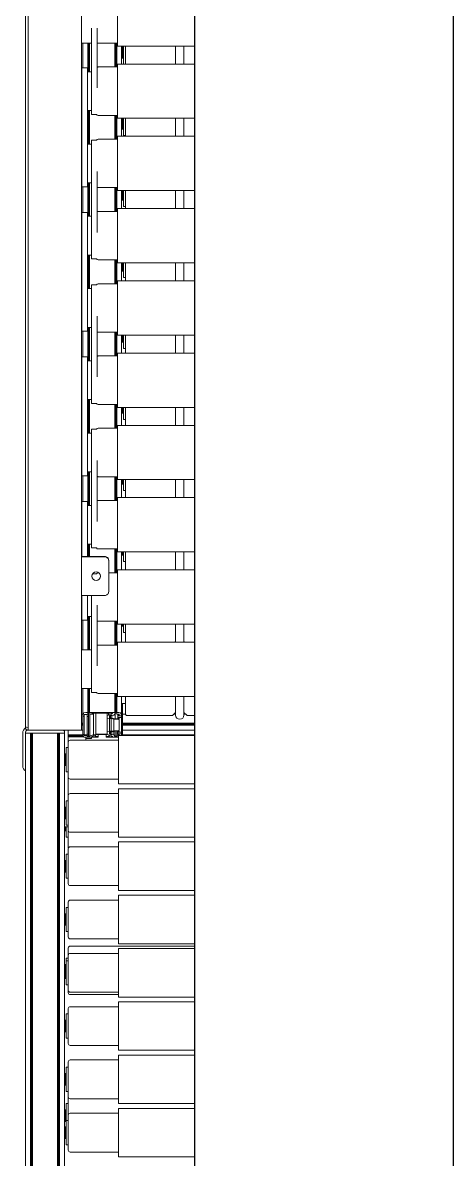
# Model space of a CAD drawing. Header units: metres. Extents: x 51 to 52746, y -259 to 37569.
# Drawn here: x 52301 to 52746, y 34466 to 35639 of the extents above; entities that cross this region are included whole.
import ezdxf

# ---------------------------------------------------------------- set-up
doc = ezdxf.new("R2010")
doc.units = ezdxf.units.M
doc.header["$LTSCALE"] = 500
doc.layers.add('QUOTA', color=4, linetype='Continuous')
doc.layers.add('Visible (ISO)', color=7, linetype='Continuous')

msp = doc.modelspace()

# ---------------------------------------------------------------- linework, layer by layer
at = {"linetype": 'Continuous', "lineweight": -3}
msp.add_line((52745.58, 37569.354), (52745.58, 22769.354), dxfattribs=at)
msp.add_line((52745.58, 37569.354), (52745.58, 22769.354), dxfattribs=at)
msp.add_line((52745.58, 37569.354), (52745.58, 22769.354), dxfattribs=at)
at = {"layer": 'QUOTA', "color": 30, "linetype": 'Continuous', "lineweight": -3}
msp.add_line((52478.914, 23036.021), (52478.914, 37302.688), dxfattribs=at)
at = {"layer": 'Visible (ISO)', "color": 4, "lineweight": 5}
for p, q in [((52306.845, 34909.039), (52306.845, 36871.539)), ((52361.845, 34909.039), (52361.845, 36871.539)), ((52304.066, 36436.402), (52304.066, 34912.297)), ((52399.066, 35671.326), (52399.066, 35615.326)), ((52372.066, 35633.856), (52372.066, 35566.228)), ((52378.066, 35572.169), (52378.066, 35633.856)), ((52361.845, 35618.326), (52372.066, 35618.326)), ((52363.152, 35592.737), (52363.152, 35618.326)), ((52368.152, 35588.737), (52368.152, 35618.326)), ((52369.152, 35588.737), (52369.152, 35618.326)), ((52370.152, 35588.737), (52370.152, 35618.326)), ((52378.066, 35618.326), (52399.066, 35618.326)), ((52396.152, 35593.737), (52396.152, 35618.326)), ((52397.152, 35593.737), (52397.152, 35618.326)), ((52398.152, 35593.737), (52398.152, 35618.326)), ((52399.066, 35615.326), (52478.914, 35615.326)), ((52403.152, 35596.737), (52403.152, 35615.326)), ((52403.152, 35613.913), (52404.152, 35614.913)), ((52404.152, 35614.913), (52404.152, 35602.913)), ((52404.152, 35614.913), (52405.152, 35614.913)), ((52405.152, 35596.737), (52405.152, 35615.326)), ((52407.152, 35596.737), (52407.152, 35615.326)), ((52458.752, 35615.326), (52458.752, 35614.161)), ((52458.752, 35596.737), (52458.752, 35614.161)), ((52467.552, 35614.161), (52467.552, 35615.326)), ((52467.552, 35596.737), (52467.552, 35614.161)), ((52399.066, 35596.737), (52399.066, 35540.737)), ((52399.066, 35596.737), (52478.914, 35596.737)), ((52403.152, 35603.913), (52404.152, 35602.913)), ((52404.152, 35602.913), (52405.152, 35602.913)), ((52361.845, 35588.737), (52362.066, 35588.737)), ((52362.066, 35566.228), (52362.066, 35592.737)), ((52362.066, 35592.737), (52368.066, 35592.737)), ((52368.066, 35592.737), (52368.066, 35566.228)), ((52368.066, 35588.737), (52372.066, 35588.737)), ((52399.066, 35593.737), (52379.066, 35593.737)), ((52362.066, 35566.228), (52362.066, 35491.639)), ((52368.066, 35491.639), (52368.066, 35566.228)), ((52372.066, 35544.737), (52372.066, 35566.228)), ((52361.845, 35548.737), (52362.066, 35548.737)), ((52368.066, 35548.737), (52372.066, 35548.737)), ((52368.152, 35514.148), (52368.152, 35548.737)), ((52369.152, 35514.148), (52369.152, 35548.737)), ((52370.152, 35514.148), (52370.152, 35548.737)), ((52377.334, 35544.737), (52372.066, 35544.737)), ((52399.066, 35543.737), (52379.066, 35543.737)), ((52396.152, 35519.148), (52396.152, 35543.737)), ((52397.152, 35519.148), (52397.152, 35543.737)), ((52398.152, 35519.148), (52398.152, 35543.737)), ((52399.066, 35540.737), (52478.914, 35540.737)), ((52403.152, 35540.609), (52403.28, 35540.737)), ((52403.152, 35522.148), (52403.152, 35540.737)), ((52404.152, 35540.737), (52404.152, 35529.609)), ((52405.152, 35523.109), (52405.152, 35540.737)), ((52407.152, 35522.148), (52407.152, 35540.737)), ((52458.752, 35540.737), (52458.752, 35522.148)), ((52467.552, 35522.148), (52467.552, 35540.737)), ((52403.152, 35530.609), (52404.152, 35529.609)), ((52404.152, 35529.609), (52405.152, 35529.609)), ((52361.845, 35514.148), (52362.066, 35514.148)), ((52368.066, 35514.148), (52372.066, 35514.148)), ((52372.066, 35491.639), (52372.066, 35518.148)), ((52377.334, 35518.148), (52372.066, 35518.148)), ((52399.066, 35519.148), (52379.066, 35519.148)), ((52399.066, 35522.148), (52399.066, 35466.148)), ((52399.066, 35522.148), (52478.914, 35522.148)), ((52405.152, 35523.109), (52407.152, 35523.109)), ((52362.066, 35470.148), (52362.066, 35491.639)), ((52368.066, 35491.639), (52368.066, 35470.148)), ((52372.066, 35491.639), (52372.066, 35417.05)), ((52378.066, 35422.99), (52378.066, 35485.699)), ((52361.845, 35474.148), (52362.066, 35474.148)), ((52362.066, 35470.148), (52368.066, 35470.148)), ((52363.152, 35443.559), (52363.152, 35470.148)), ((52368.066, 35474.148), (52372.066, 35474.148)), ((52368.152, 35439.559), (52368.152, 35474.148)), ((52369.152, 35439.559), (52369.152, 35474.148)), ((52370.152, 35439.559), (52370.152, 35474.148)), ((52399.066, 35469.148), (52379.066, 35469.148)), ((52396.152, 35444.559), (52396.152, 35469.148)), ((52397.152, 35444.559), (52397.152, 35469.148)), ((52398.152, 35444.559), (52398.152, 35469.148)), ((52399.066, 35466.148), (52478.914, 35466.148)), ((52403.152, 35447.559), (52403.152, 35466.148)), ((52404.152, 35466.148), (52404.152, 35456.304)), ((52405.152, 35449.804), (52405.152, 35466.148)), ((52407.152, 35447.559), (52407.152, 35466.148)), ((52458.752, 35447.559), (52458.752, 35466.148)), ((52467.552, 35447.559), (52467.552, 35466.148)), ((52403.152, 35457.304), (52404.152, 35456.304)), ((52404.152, 35456.304), (52405.152, 35456.304)), ((52362.066, 35417.05), (52362.066, 35443.559)), ((52362.066, 35443.559), (52368.066, 35443.559)), ((52368.066, 35443.559), (52368.066, 35417.05)), ((52399.066, 35444.559), (52379.066, 35444.559)), ((52399.066, 35447.559), (52399.066, 35391.559)), ((52399.066, 35447.559), (52478.914, 35447.559)), ((52405.152, 35449.804), (52407.152, 35449.804)), ((52361.845, 35439.559), (52362.066, 35439.559)), ((52368.066, 35439.559), (52372.066, 35439.559)), ((52362.066, 35417.05), (52362.066, 35342.461)), ((52368.066, 35342.461), (52368.066, 35417.05)), ((52372.066, 35395.559), (52372.066, 35417.05)), ((52361.845, 35399.559), (52362.066, 35399.559)), ((52368.066, 35399.559), (52372.066, 35399.559)), ((52368.152, 35364.97), (52368.152, 35399.559)), ((52369.152, 35364.97), (52369.152, 35399.559)), ((52370.152, 35364.97), (52370.152, 35399.559)), ((52377.334, 35395.559), (52372.066, 35395.559)), ((52399.066, 35394.559), (52379.066, 35394.559)), ((52396.152, 35369.97), (52396.152, 35394.559)), ((52397.152, 35369.97), (52397.152, 35394.559)), ((52398.152, 35369.97), (52398.152, 35394.559)), ((52399.066, 35391.559), (52478.914, 35391.559)), ((52403.152, 35372.97), (52403.152, 35391.559)), ((52403.152, 35384), (52404.152, 35383)), ((52404.152, 35391.559), (52404.152, 35383)), ((52405.152, 35376.5), (52405.152, 35391.559)), ((52407.152, 35372.97), (52407.152, 35391.559)), ((52458.752, 35391.559), (52458.752, 35372.97)), ((52467.552, 35372.97), (52467.552, 35391.559)), ((52399.066, 35372.97), (52399.066, 35316.97)), ((52399.066, 35372.97), (52478.914, 35372.97)), ((52404.152, 35383), (52405.152, 35383)), ((52405.152, 35376.5), (52407.152, 35376.5)), ((52361.845, 35364.97), (52362.066, 35364.97)), ((52368.066, 35364.97), (52372.066, 35364.97)), ((52372.066, 35342.461), (52372.066, 35368.97)), ((52377.334, 35368.97), (52372.066, 35368.97)), ((52399.066, 35369.97), (52379.066, 35369.97)), ((52362.066, 35320.97), (52362.066, 35342.461)), ((52368.066, 35342.461), (52368.066, 35320.97)), ((52372.066, 35342.461), (52372.066, 35267.872)), ((52378.066, 35273.812), (52378.066, 35336.521)), ((52361.845, 35324.97), (52362.066, 35324.97)), ((52368.066, 35324.97), (52372.066, 35324.97)), ((52368.152, 35290.381), (52368.152, 35324.97)), ((52369.152, 35290.381), (52369.152, 35324.97)), ((52370.152, 35290.381), (52370.152, 35324.97)), ((52362.066, 35320.97), (52368.066, 35320.97)), ((52363.152, 35294.381), (52363.152, 35320.97)), ((52399.066, 35319.97), (52379.066, 35319.97)), ((52396.152, 35295.381), (52396.152, 35319.97)), ((52397.152, 35295.381), (52397.152, 35319.97)), ((52398.152, 35295.381), (52398.152, 35319.97)), ((52399.066, 35316.97), (52478.914, 35316.97)), ((52403.152, 35298.381), (52403.152, 35316.97)), ((52404.152, 35316.97), (52404.152, 35309.695)), ((52405.152, 35303.195), (52405.152, 35316.97)), ((52407.152, 35298.381), (52407.152, 35316.97)), ((52458.752, 35298.381), (52458.752, 35316.97)), ((52467.552, 35298.381), (52467.552, 35316.97)), ((52403.152, 35310.695), (52404.152, 35309.695)), ((52404.152, 35309.695), (52405.152, 35309.695)), ((52405.152, 35303.195), (52407.152, 35303.195)), ((52361.845, 35290.381), (52362.066, 35290.381)), ((52362.066, 35267.872), (52362.066, 35294.381)), ((52362.066, 35294.381), (52368.066, 35294.381)), ((52368.066, 35294.381), (52368.066, 35267.872)), ((52368.066, 35290.381), (52372.066, 35290.381)), ((52399.066, 35295.381), (52379.066, 35295.381)), ((52399.066, 35298.381), (52399.066, 35242.381)), ((52399.066, 35298.381), (52478.914, 35298.381)), ((52362.066, 35267.872), (52362.066, 35193.283)), ((52368.066, 35193.283), (52368.066, 35267.872)), ((52372.066, 35246.381), (52372.066, 35267.872)), ((52361.845, 35250.381), (52362.066, 35250.381)), ((52368.066, 35250.381), (52372.066, 35250.381)), ((52368.152, 35215.791), (52368.152, 35250.381)), ((52369.152, 35215.791), (52369.152, 35250.381)), ((52370.152, 35215.791), (52370.152, 35250.381)), ((52377.334, 35246.381), (52372.066, 35246.381)), ((52399.066, 35245.381), (52379.066, 35245.381)), ((52396.152, 35220.791), (52396.152, 35245.381)), ((52397.152, 35220.791), (52397.152, 35245.381)), ((52398.152, 35220.791), (52398.152, 35245.381)), ((52399.066, 35242.381), (52478.914, 35242.381)), ((52403.152, 35223.791), (52403.152, 35242.381)), ((52403.152, 35237.391), (52404.152, 35236.391)), ((52404.152, 35242.381), (52404.152, 35236.391)), ((52404.152, 35236.391), (52405.152, 35236.391)), ((52405.152, 35229.891), (52405.152, 35242.381)), ((52407.152, 35223.791), (52407.152, 35242.381)), ((52458.752, 35242.381), (52458.752, 35223.791)), ((52467.552, 35223.791), (52467.552, 35242.381)), ((52372.066, 35193.283), (52372.066, 35219.791)), ((52377.334, 35219.791), (52372.066, 35219.791)), ((52399.066, 35220.791), (52379.066, 35220.791)), ((52399.066, 35223.791), (52399.066, 35167.791)), ((52399.066, 35223.791), (52478.914, 35223.791)), ((52405.152, 35229.891), (52407.152, 35229.891)), ((52361.845, 35215.791), (52362.066, 35215.791)), ((52368.066, 35215.791), (52372.066, 35215.791)), ((52362.066, 35171.791), (52362.066, 35193.283)), ((52368.066, 35193.283), (52368.066, 35171.791)), ((52372.066, 35193.283), (52372.066, 35118.694)), ((52378.066, 35124.634), (52378.066, 35187.343)), ((52361.845, 35175.791), (52362.066, 35175.791)), ((52368.066, 35175.791), (52372.066, 35175.791)), ((52368.152, 35141.202), (52368.152, 35175.791)), ((52369.152, 35141.202), (52369.152, 35175.791)), ((52370.152, 35141.202), (52370.152, 35175.791)), ((52362.066, 35171.791), (52368.066, 35171.791)), ((52363.152, 35145.202), (52363.152, 35171.791)), ((52399.066, 35170.791), (52379.066, 35170.791)), ((52396.152, 35146.202), (52396.152, 35170.791)), ((52397.152, 35146.202), (52397.152, 35170.791)), ((52398.152, 35146.202), (52398.152, 35170.791)), ((52399.066, 35167.791), (52478.914, 35167.791)), ((52403.152, 35149.202), (52403.152, 35167.791)), ((52403.152, 35164.086), (52404.152, 35163.086)), ((52404.152, 35167.791), (52404.152, 35163.086)), ((52404.152, 35163.086), (52405.152, 35163.086)), ((52405.152, 35156.586), (52405.152, 35167.791)), ((52407.152, 35149.202), (52407.152, 35167.791)), ((52458.752, 35149.202), (52458.752, 35167.791)), ((52467.552, 35149.202), (52467.552, 35167.791)), ((52399.066, 35149.202), (52399.066, 35093.202)), ((52399.066, 35149.202), (52478.914, 35149.202)), ((52405.152, 35156.586), (52407.152, 35156.586)), ((52361.845, 35141.202), (52362.066, 35141.202)), ((52362.066, 35118.694), (52362.066, 35145.202)), ((52362.066, 35145.202), (52368.066, 35145.202)), ((52368.066, 35145.202), (52368.066, 35118.694)), ((52368.066, 35141.202), (52372.066, 35141.202)), ((52399.066, 35146.202), (52379.066, 35146.202)), ((52362.066, 35118.694), (52362.066, 35088.424)), ((52368.066, 35088.424), (52368.066, 35118.694)), ((52372.066, 35097.202), (52372.066, 35118.694)), ((52361.845, 35101.202), (52362.066, 35101.202)), ((52368.066, 35101.202), (52372.066, 35101.202)), ((52368.152, 35088.424), (52368.152, 35101.202)), ((52369.152, 35088.424), (52369.152, 35101.202)), ((52370.152, 35088.424), (52370.152, 35101.202)), ((52377.334, 35097.202), (52372.066, 35097.202)), ((52399.066, 35096.202), (52379.066, 35096.202)), ((52396.152, 35071.613), (52396.152, 35096.202)), ((52397.152, 35071.613), (52397.152, 35096.202)), ((52398.152, 35071.613), (52398.152, 35096.202)), ((52399.066, 35093.202), (52478.914, 35093.202)), ((52403.152, 35074.613), (52403.152, 35093.202)), ((52403.152, 35090.782), (52404.152, 35089.782)), ((52404.152, 35093.202), (52404.152, 35089.782)), ((52405.152, 35083.282), (52405.152, 35093.202)), ((52407.152, 35074.613), (52407.152, 35093.202)), ((52458.752, 35093.202), (52458.752, 35074.613)), ((52467.552, 35074.613), (52467.552, 35093.202)), ((52361.845, 35088.424), (52385.845, 35088.424)), ((52361.845, 35088.006), (52385.845, 35088.006)), ((52389.845, 35084.028), (52389.845, 35084.446)), ((52389.845, 35084.028), (52389.845, 35052.203)), ((52404.152, 35089.782), (52405.152, 35089.782)), ((52405.152, 35083.282), (52407.152, 35083.282)), ((52377.334, 35070.613), (52373.111, 35070.613)), ((52379.652, 35071.613), (52379.066, 35071.613)), ((52399.066, 35071.613), (52389.845, 35071.613)), ((52399.066, 35074.613), (52399.066, 35018.613)), ((52399.066, 35074.613), (52478.914, 35074.613)), ((52385.845, 35048.225), (52361.845, 35048.225)), ((52362.066, 35048.225), (52362.066, 35044.104)), ((52362.066, 35022.613), (52362.066, 35044.104)), ((52368.066, 35044.104), (52368.066, 35048.225)), ((52368.066, 35044.104), (52368.066, 35022.613)), ((52372.066, 35044.104), (52372.066, 35048.225)), ((52372.066, 35044.104), (52372.066, 34969.515)), ((52378.066, 34975.455), (52378.066, 35038.164)), ((52361.845, 35026.613), (52362.066, 35026.613)), ((52362.066, 35022.613), (52368.066, 35022.613)), ((52363.152, 34992.024), (52363.152, 35022.613)), ((52368.066, 35026.613), (52372.066, 35026.613)), ((52368.152, 34992.024), (52368.152, 35026.613)), ((52369.152, 34992.024), (52369.152, 35026.613)), ((52370.152, 34992.024), (52370.152, 35026.613)), ((52399.066, 35021.613), (52379.066, 35021.613)), ((52396.152, 34997.024), (52396.152, 35021.613)), ((52397.152, 34997.024), (52397.152, 35021.613)), ((52398.152, 34997.024), (52398.152, 35021.613)), ((52399.066, 35018.613), (52478.914, 35018.613)), ((52403.152, 35000.024), (52403.152, 35018.613)), ((52403.152, 35017.477), (52404.152, 35016.477)), ((52404.152, 35018.613), (52404.152, 35016.477)), ((52404.152, 35016.477), (52405.152, 35016.477)), ((52405.152, 35009.977), (52405.152, 35018.613)), ((52405.152, 35009.977), (52407.152, 35009.977)), ((52407.152, 35000.024), (52407.152, 35018.613)), ((52458.752, 35000.024), (52458.752, 35018.613)), ((52467.552, 35000.024), (52467.552, 35018.613)), ((52399.066, 34997.024), (52379.066, 34997.024)), ((52399.066, 35000.024), (52399.066, 34944.024)), ((52399.066, 35000.024), (52478.914, 35000.024)), ((52458.752, 35000.577), (52458.198, 35000.024)), ((52467.552, 35000.577), (52468.105, 35000.024)), ((52361.845, 34992.024), (52372.066, 34992.024)), ((52372.066, 34948.024), (52372.066, 34969.515)), ((52361.845, 34952.024), (52372.066, 34952.024)), ((52363.152, 34926.589), (52363.152, 34952.024)), ((52368.152, 34927.223), (52368.152, 34952.024)), ((52369.152, 34927.012), (52369.152, 34952.024)), ((52370.152, 34927.223), (52370.152, 34952.024)), ((52377.334, 34948.024), (52372.066, 34948.024)), ((52399.066, 34947.024), (52379.066, 34947.024)), ((52396.152, 34927.223), (52396.152, 34947.024)), ((52397.152, 34927.012), (52397.152, 34947.024)), ((52398.152, 34927.223), (52398.152, 34947.024)), ((52399.066, 34944.024), (52478.914, 34944.024)), ((52403.152, 34926.589), (52403.152, 34944.024)), ((52407.152, 34926.173), (52407.152, 34944.024)), ((52458.752, 34944.024), (52458.752, 34924.773)), ((52467.552, 34924.773), (52467.552, 34944.024)), ((52363.152, 34926.166), (52363.152, 34926.589)), ((52364.152, 34925.954), (52363.152, 34926.166)), ((52363.152, 34925.743), (52363.152, 34926.166)), ((52363.152, 34925.743), (52364.152, 34925.954)), ((52366.152, 34927.223), (52368.152, 34927.223)), ((52368.152, 34927.223), (52369.152, 34927.012)), ((52368.952, 34925.64), (52368.952, 34926.269)), ((52369.152, 34927.012), (52370.152, 34927.223)), ((52370.152, 34927.223), (52396.152, 34927.223)), ((52370.462, 34925.8), (52370.462, 34926.109)), ((52372.396, 34926.553), (52373.691, 34925.8)), ((52393.437, 34926.694), (52372.866, 34926.694)), ((52373.691, 34925.8), (52373.691, 34926.694)), ((52374.052, 34904.512), (52374.052, 34926.694)), ((52376.516, 34905.033), (52376.516, 34926.694)), ((52388.105, 34924.433), (52388.105, 34926.694)), ((52389.752, 34925.109), (52389.752, 34926.694)), ((52389.752, 34925.109), (52392.658, 34925.827)), ((52392.658, 34925.827), (52392.658, 34926.694)), ((52392.658, 34925.827), (52393.907, 34926.553)), ((52396.152, 34927.223), (52397.152, 34927.012)), ((52396.639, 34925.656), (52396.639, 34926.252)), ((52397.152, 34927.012), (52398.152, 34927.223)), ((52398.152, 34927.223), (52400.152, 34927.223)), ((52398.29, 34925.748), (52398.29, 34926.161)), ((52403.152, 34926.166), (52402.152, 34925.954)), ((52402.152, 34925.954), (52403.152, 34925.743)), ((52403.152, 34936.673), (52407.152, 34936.673)), ((52403.152, 34926.589), (52403.152, 34926.166)), ((52403.152, 34925.743), (52403.152, 34926.166)), ((52404.152, 34936.673), (52404.152, 34907.716)), ((52458.752, 34927.273), (52455.944, 34924.466)), ((52467.552, 34927.273), (52470.359, 34924.466)), ((52361.845, 34925.709), (52363.152, 34925.709)), ((52361.845, 34916.209), (52363.152, 34916.209)), ((52361.845, 34915.209), (52363.152, 34915.209)), ((52361.845, 34914.209), (52363.152, 34914.209)), ((52363.152, 34923.84), (52363.152, 34925.743)), ((52363.152, 34904.494), (52363.152, 34923.84)), ((52363.952, 34923.734), (52363.652, 34923.734)), ((52364.452, 34925.426), (52364.452, 34923.84)), ((52367.652, 34925.426), (52364.452, 34925.426)), ((52364.452, 34904.494), (52364.452, 34923.84)), ((52364.652, 34904.283), (52364.652, 34925.426)), ((52364.652, 34925.426), (52367.652, 34925.426)), ((52367.652, 34925.426), (52367.652, 34904.283)), ((52367.652, 34923.417), (52367.652, 34925.426)), ((52368.452, 34923.312), (52368.152, 34923.312)), ((52368.952, 34925.64), (52368.952, 34923.417)), ((52368.952, 34904.927), (52368.952, 34923.417)), ((52370.462, 34903.274), (52370.462, 34925.8)), ((52373.691, 34925.8), (52370.462, 34925.8)), ((52388.105, 34924.433), (52389.752, 34924.782)), ((52388.105, 34921.591), (52388.105, 34924.433)), ((52390.569, 34921.07), (52388.105, 34921.591)), ((52388.105, 34907.483), (52388.105, 34921.591)), ((52389.752, 34924.782), (52389.752, 34925.109)), ((52392.229, 34921.07), (52390.569, 34921.07)), ((52390.569, 34908.004), (52390.569, 34921.07)), ((52391.605, 34924.39), (52390.605, 34924.178)), ((52390.605, 34924.178), (52390.605, 34921.81)), ((52390.605, 34921.81), (52391.605, 34921.599)), ((52391.605, 34921.599), (52391.605, 34924.39)), ((52393.153, 34924.39), (52391.605, 34924.39)), ((52391.605, 34921.599), (52393.153, 34921.599)), ((52395.267, 34920.52), (52392.229, 34921.07)), ((52392.229, 34908.004), (52392.229, 34921.07)), ((52395.049, 34924.733), (52393.153, 34924.39)), ((52393.153, 34921.599), (52393.153, 34924.39)), ((52393.153, 34921.599), (52396.548, 34920.984)), ((52396.639, 34925.656), (52395.049, 34924.733)), ((52399.994, 34920.157), (52395.267, 34920.52)), ((52395.267, 34908.554), (52395.267, 34920.52)), ((52396.548, 34920.984), (52396.548, 34925.604)), ((52396.548, 34920.984), (52399.981, 34920.72)), ((52399.592, 34925.748), (52398.29, 34925.748)), ((52399.105, 34924.369), (52399.105, 34925.748)), ((52399.105, 34923.967), (52399.105, 34924.369)), ((52399.105, 34922.022), (52399.105, 34923.967)), ((52399.105, 34921.62), (52399.105, 34922.022)), ((52400.652, 34925.524), (52399.592, 34925.748)), ((52399.605, 34924.474), (52400.152, 34924.474)), ((52402.152, 34923.861), (52399.605, 34923.861)), ((52399.605, 34922.128), (52402.152, 34922.128)), ((52400.152, 34921.514), (52399.605, 34921.514)), ((52400.652, 34924.58), (52400.652, 34925.524)), ((52400.652, 34920.82), (52400.652, 34921.409)), ((52400.652, 34909.116), (52400.652, 34919.958)), ((52403.152, 34925.743), (52403.152, 34924.073)), ((52403.152, 34921.916), (52403.152, 34924.073)), ((52403.152, 34921.916), (52403.152, 34907.158)), ((52404.152, 34925.709), (52407.206, 34925.709)), ((52404.152, 34916.209), (52478.914, 34916.209)), ((52404.152, 34915.209), (52478.914, 34915.209)), ((52404.152, 34914.209), (52478.914, 34914.209)), ((52455.237, 34924.173), (52409.152, 34924.173)), ((52457.187, 34925.709), (52458.752, 34925.709)), ((52467.552, 34925.709), (52469.116, 34925.709)), ((52478.914, 34924.173), (52471.066, 34924.173)), ((52301.066, 34906.209), (52301.066, 34872.209)), ((52304.066, 34912.297), (52304.066, 34911.302)), ((52304.066, 34907.209), (52304.066, 34906.209)), ((52307.066, 34906.209), (52304.066, 34906.209)), ((52307.066, 34906.209), (52304.066, 34906.209)), ((52304.066, 33366.209), (52304.066, 34906.209)), ((52306.066, 34909.209), (52306.845, 34909.209)), ((52342.845, 34909.039), (52306.845, 34909.039)), ((52307.066, 34906.209), (52341.066, 34906.209)), ((52307.066, 34906.209), (52309.066, 34906.209)), ((52309.066, 33366.209), (52309.066, 34906.209)), ((52310.066, 33366.209), (52310.066, 34906.209)), ((52311.066, 34906.209), (52337.066, 34906.209)), ((52311.066, 33366.209), (52311.066, 34906.209)), ((52337.066, 33366.209), (52337.066, 34906.209)), ((52338.066, 33366.209), (52338.066, 34906.209)), ((52339.066, 34906.209), (52341.066, 34906.209)), ((52339.066, 33366.209), (52339.066, 34906.209)), ((52344.066, 34906.209), (52341.066, 34906.209)), ((52344.066, 34906.209), (52341.066, 34906.209)), ((52342.845, 34909.039), (52358.845, 34909.039)), ((52344.066, 34909.039), (52344.066, 34907.209)), ((52344.066, 34906.209), (52344.066, 34907.209)), ((52344.066, 33366.209), (52344.066, 34906.209)), ((52348.066, 34906.209), (52348.066, 34909.039)), ((52348.066, 34896.709), (52348.066, 34906.209)), ((52348.066, 34904.209), (52363.152, 34904.209)), ((52348.066, 34903.209), (52363.152, 34903.209)), ((52361.845, 34909.039), (52358.845, 34909.039)), ((52361.845, 34909.209), (52363.152, 34909.209)), ((52361.845, 34909.209), (52363.152, 34909.209)), ((52363.152, 34903.331), (52363.152, 34904.494)), ((52364.152, 34903.12), (52363.152, 34903.331)), ((52363.152, 34902.908), (52363.152, 34903.331)), ((52363.152, 34902.908), (52364.152, 34903.12)), ((52363.152, 34902.486), (52363.152, 34902.908)), ((52363.652, 34904.6), (52363.952, 34904.6)), ((52364.452, 34904.494), (52364.452, 34903.648)), ((52364.452, 34903.648), (52367.652, 34903.648)), ((52367.652, 34904.283), (52364.652, 34904.283)), ((52367.652, 34903.648), (52367.652, 34904.927)), ((52368.152, 34905.033), (52368.452, 34905.033)), ((52368.952, 34904.927), (52368.952, 34903.434)), ((52370.462, 34903.274), (52374.052, 34904.161)), ((52373.645, 34903.247), (52372.396, 34902.522)), ((52372.866, 34902.38), (52375.652, 34902.38)), ((52376.552, 34903.965), (52373.645, 34903.247)), ((52374.052, 34904.512), (52376.516, 34905.033)), ((52374.052, 34904.161), (52374.052, 34904.512)), ((52376.152, 34902.601), (52376.152, 34903.867)), ((52376.152, 34902.486), (52376.152, 34902.601)), ((52376.516, 34905.033), (52387.105, 34905.033)), ((52377.552, 34904.504), (52376.552, 34904.293)), ((52376.552, 34904.293), (52376.552, 34903.965)), ((52376.652, 34902.707), (52378.552, 34902.707)), ((52388.752, 34904.504), (52377.552, 34904.504)), ((52379.052, 34902.601), (52379.052, 34904.504)), ((52379.052, 34902.601), (52379.052, 34902.063)), ((52387.252, 34902.601), (52387.252, 34904.504)), ((52387.252, 34902.063), (52387.252, 34902.601)), ((52387.752, 34902.707), (52389.652, 34902.707)), ((52388.105, 34907.483), (52390.569, 34908.004)), ((52388.105, 34905.244), (52388.105, 34907.483)), ((52389.752, 34904.293), (52388.752, 34904.504)), ((52389.752, 34903.965), (52389.752, 34904.293)), ((52392.658, 34903.247), (52389.752, 34903.965)), ((52390.152, 34902.601), (52390.152, 34903.867)), ((52390.152, 34902.601), (52390.152, 34902.486)), ((52390.569, 34908.004), (52392.229, 34908.004)), ((52391.605, 34907.475), (52390.605, 34907.264)), ((52390.605, 34907.264), (52390.605, 34904.896)), ((52390.605, 34904.896), (52391.605, 34904.684)), ((52390.652, 34902.38), (52393.437, 34902.38)), ((52391.605, 34904.684), (52391.605, 34907.475)), ((52393.153, 34907.475), (52391.605, 34907.475)), ((52391.605, 34904.684), (52393.153, 34904.684)), ((52392.229, 34908.004), (52395.267, 34908.554)), ((52393.907, 34902.522), (52392.658, 34903.247)), ((52396.548, 34908.09), (52393.153, 34907.475)), ((52393.153, 34904.684), (52393.153, 34907.475)), ((52393.153, 34904.684), (52395.049, 34904.341)), ((52395.049, 34904.341), (52395.049, 34907.819)), ((52395.049, 34904.341), (52396.639, 34903.418)), ((52395.267, 34908.554), (52399.994, 34908.918)), ((52399.981, 34908.354), (52396.548, 34908.09)), ((52396.639, 34903.418), (52396.639, 34908.097)), ((52398.29, 34903.326), (52398.29, 34908.224)), ((52398.29, 34903.326), (52399.592, 34903.326)), ((52399.105, 34907.454), (52399.105, 34908.287)), ((52399.105, 34907.052), (52399.105, 34907.454)), ((52399.105, 34905.107), (52399.105, 34907.052)), ((52399.105, 34904.706), (52399.105, 34905.107)), ((52399.592, 34903.326), (52399.592, 34904.6)), ((52399.592, 34903.326), (52400.066, 34903.427)), ((52399.605, 34907.56), (52400.152, 34907.56)), ((52402.152, 34906.947), (52399.605, 34906.947)), ((52399.605, 34905.213), (52402.152, 34905.213)), ((52400.152, 34904.6), (52399.605, 34904.6)), ((52400.066, 34903.709), (52400.066, 34853.709)), ((52400.066, 34903.709), (52478.914, 34903.709)), ((52400.652, 34907.666), (52400.652, 34908.255)), ((52400.652, 34903.709), (52400.652, 34904.494)), ((52403.152, 34905.002), (52403.152, 34907.158)), ((52403.152, 34905.002), (52403.152, 34903.709)), ((52404.152, 34909.209), (52478.914, 34909.209)), ((52404.152, 34909.209), (52478.914, 34909.209)), ((52404.152, 34903.709), (52404.152, 34907.716)), ((52404.152, 34904.209), (52478.914, 34904.209)), ((52346.066, 34866.209), (52346.066, 34891.209)), ((52346.066, 34891.209), (52348.066, 34891.209)), ((52348.066, 34902.209), (52363.453, 34902.209)), ((52348.066, 34860.709), (52348.066, 34896.709)), ((52350.066, 34898.709), (52400.066, 34898.709)), ((52366.152, 34900.583), (52366.152, 34901.851)), ((52368.152, 34901.851), (52366.152, 34901.851)), ((52372.152, 34900.583), (52366.152, 34900.583)), ((52366.152, 34898.709), (52366.152, 34900.583)), ((52369.152, 34902.063), (52368.152, 34901.851)), ((52370.152, 34901.851), (52369.152, 34902.063)), ((52378.052, 34901.851), (52370.152, 34901.851)), ((52372.152, 34900.583), (52372.152, 34901.851)), ((52396.152, 34901.851), (52388.252, 34901.851)), ((52397.152, 34902.063), (52396.152, 34901.851)), ((52398.152, 34901.851), (52397.152, 34902.063)), ((52400.066, 34901.851), (52398.152, 34901.851)), ((52344.066, 34883.709), (52345.066, 34884.709)), ((52345.066, 34884.709), (52345.066, 34872.709)), ((52345.066, 34884.709), (52346.066, 34884.709)), ((52344.066, 34873.709), (52345.066, 34872.709)), ((52345.066, 34872.709), (52346.066, 34872.709)), ((52346.066, 34866.209), (52348.066, 34866.209)), ((52348.066, 34841.709), (52348.066, 34860.709)), ((52350.066, 34858.709), (52400.066, 34858.709)), ((52350.066, 34843.709), (52400.066, 34843.709)), ((52400.066, 34853.709), (52478.914, 34853.709)), ((52400.066, 34848.709), (52400.066, 34798.709)), ((52400.066, 34848.709), (52478.914, 34848.709)), ((52346.066, 34811.209), (52346.066, 34836.209)), ((52346.066, 34836.209), (52348.066, 34836.209)), ((52348.066, 34805.709), (52348.066, 34841.709)), ((52344.066, 34828.709), (52345.066, 34829.709)), ((52345.066, 34829.709), (52345.066, 34817.709)), ((52345.066, 34829.709), (52346.066, 34829.709)), ((52344.066, 34818.709), (52345.066, 34817.709)), ((52348.066, 34809.209), (52344.066, 34809.209)), ((52345.066, 34817.709), (52346.066, 34817.709)), ((52345.066, 34809.209), (52345.066, 34805.209)), ((52346.066, 34811.209), (52348.066, 34811.209)), ((52346.066, 34798.709), (52346.066, 34809.209)), ((52344.066, 34806.209), (52345.066, 34805.209)), ((52345.066, 34805.209), (52346.066, 34805.209)), ((52346.066, 34798.709), (52348.066, 34798.709)), ((52348.066, 34788.209), (52348.066, 34805.709)), ((52350.066, 34803.709), (52400.066, 34803.709)), ((52400.066, 34798.709), (52478.914, 34798.709)), ((52348.066, 34750.709), (52348.066, 34786.709)), ((52350.066, 34788.709), (52400.066, 34788.709)), ((52400.066, 34793.709), (52400.066, 34743.709)), ((52400.066, 34793.709), (52478.914, 34793.709)), ((52344.066, 34773.709), (52345.066, 34774.709)), ((52345.066, 34774.709), (52345.066, 34762.709)), ((52345.066, 34774.709), (52346.066, 34774.709)), ((52346.066, 34756.209), (52346.066, 34781.209)), ((52346.066, 34781.209), (52348.066, 34781.209)), ((52344.066, 34763.709), (52345.066, 34762.709)), ((52345.066, 34762.709), (52346.066, 34762.709)), ((52346.066, 34756.209), (52348.066, 34756.209)), ((52350.066, 34748.709), (52400.066, 34748.709)), ((52400.066, 34743.709), (52478.914, 34743.709)), ((52400.066, 34738.709), (52400.066, 34688.709)), ((52400.066, 34738.709), (52478.914, 34738.709)), ((52348.066, 34695.709), (52348.066, 34731.709)), ((52350.066, 34733.709), (52400.066, 34733.709)), ((52344.066, 34718.709), (52345.066, 34719.709)), ((52345.066, 34719.709), (52345.066, 34707.709)), ((52345.066, 34719.709), (52346.066, 34719.709)), ((52346.066, 34701.209), (52346.066, 34726.209)), ((52346.066, 34726.209), (52348.066, 34726.209)), ((52344.066, 34708.709), (52345.066, 34707.709)), ((52345.066, 34707.709), (52346.066, 34707.709)), ((52346.066, 34701.209), (52348.066, 34701.209)), ((52350.066, 34693.709), (52400.066, 34693.709)), ((52348.066, 34676.709), (52348.066, 34684.209)), ((52350.066, 34686.209), (52478.914, 34686.209)), ((52400.066, 34688.709), (52478.914, 34688.709)), ((52400.066, 34683.709), (52400.066, 34633.709)), ((52400.066, 34683.709), (52478.914, 34683.709)), ((52346.066, 34671.209), (52346.066, 34673.709)), ((52346.066, 34673.709), (52348.066, 34673.709)), ((52346.066, 34646.209), (52346.066, 34671.209)), ((52346.066, 34671.209), (52348.066, 34671.209)), ((52348.066, 34640.709), (52348.066, 34676.709)), ((52350.066, 34678.709), (52400.066, 34678.709)), ((52344.066, 34666.209), (52345.066, 34667.209)), ((52344.066, 34663.709), (52345.066, 34664.709)), ((52345.066, 34667.209), (52345.066, 34664.709)), ((52345.066, 34667.209), (52346.066, 34667.209)), ((52345.066, 34664.709), (52345.066, 34652.709)), ((52345.066, 34664.709), (52346.066, 34664.709)), ((52344.066, 34653.709), (52345.066, 34652.709)), ((52345.066, 34652.709), (52346.066, 34652.709)), ((52346.066, 34646.209), (52348.066, 34646.209)), ((52348.066, 34638.209), (52348.066, 34640.709)), ((52350.066, 34638.709), (52400.066, 34638.709)), ((52350.066, 34636.209), (52400.066, 34636.209)), ((52400.066, 34633.709), (52478.914, 34633.709)), ((52348.066, 34585.709), (52348.066, 34621.709)), ((52350.066, 34623.709), (52400.066, 34623.709)), ((52400.066, 34628.709), (52400.066, 34578.709)), ((52400.066, 34628.709), (52478.914, 34628.709)), ((52344.066, 34608.709), (52345.066, 34609.709)), ((52345.066, 34609.709), (52345.066, 34597.709)), ((52345.066, 34609.709), (52346.066, 34609.709)), ((52346.066, 34591.209), (52346.066, 34616.209)), ((52346.066, 34616.209), (52348.066, 34616.209)), ((52344.066, 34598.709), (52345.066, 34597.709)), ((52345.066, 34597.709), (52346.066, 34597.709)), ((52346.066, 34591.209), (52348.066, 34591.209)), ((52350.066, 34583.709), (52400.066, 34583.709)), ((52400.066, 34578.709), (52478.914, 34578.709)), ((52348.066, 34530.709), (52348.066, 34566.709)), ((52350.066, 34568.709), (52400.066, 34568.709)), ((52400.066, 34573.709), (52400.066, 34523.709)), ((52400.066, 34573.709), (52478.914, 34573.709)), ((52344.066, 34553.709), (52345.066, 34554.709)), ((52345.066, 34554.709), (52345.066, 34542.709)), ((52345.066, 34554.709), (52346.066, 34554.709)), ((52346.066, 34536.209), (52346.066, 34561.209)), ((52346.066, 34561.209), (52348.066, 34561.209)), ((52344.066, 34543.709), (52345.066, 34542.709)), ((52345.066, 34542.709), (52346.066, 34542.709)), ((52346.066, 34536.209), (52348.066, 34536.209)), ((52348.066, 34511.709), (52348.066, 34530.709)), ((52350.066, 34528.709), (52400.066, 34528.709)), ((52344.066, 34516.209), (52345.066, 34517.209)), ((52345.066, 34517.209), (52345.066, 34505.209)), ((52345.066, 34517.209), (52346.066, 34517.209)), ((52346.066, 34506.209), (52346.066, 34523.709)), ((52346.066, 34523.709), (52348.066, 34523.709)), ((52400.066, 34523.709), (52478.914, 34523.709)), ((52400.066, 34518.709), (52400.066, 34468.709)), ((52400.066, 34518.709), (52478.914, 34518.709)), ((52344.066, 34506.209), (52345.066, 34505.209)), ((52345.066, 34505.209), (52346.066, 34505.209)), ((52346.066, 34481.209), (52346.066, 34506.209)), ((52346.066, 34506.209), (52348.066, 34506.209)), ((52348.066, 34475.709), (52348.066, 34511.709)), ((52350.066, 34513.709), (52400.066, 34513.709)), ((52344.066, 34498.709), (52345.066, 34499.709)), ((52345.066, 34499.709), (52345.066, 34487.709)), ((52345.066, 34499.709), (52346.066, 34499.709)), ((52344.066, 34488.709), (52345.066, 34487.709)), ((52345.066, 34487.709), (52346.066, 34487.709)), ((52346.066, 34481.209), (52348.066, 34481.209)), ((52350.066, 34473.709), (52400.066, 34473.709)), ((52400.066, 34468.709), (52478.914, 34468.709))]:
    msp.add_line(p, q, dxfattribs=at)
for centre, radius, start, end in [((52379.066, 35591.737), 2, 90, 120), ((52379.066, 35545.737), 2, 210, 270), ((52379.066, 35517.148), 2, 90, 150), ((52379.066, 35471.148), 2, 240, 270), ((52379.066, 35442.559), 2, 90, 120), ((52379.066, 35396.559), 2, 210, 270), ((52379.066, 35367.97), 2, 90, 150), ((52379.066, 35321.97), 2, 240, 270), ((52379.066, 35293.381), 2, 90, 120), ((52379.066, 35247.381), 2, 210, 270), ((52379.066, 35218.791), 2, 90, 150), ((52379.066, 35172.791), 2, 240, 270), ((52379.066, 35144.202), 2, 90, 120), ((52379.066, 35098.202), 2, 210, 270), ((52379.066, 35069.613), 2, 90, 150), ((52379.066, 35023.613), 2, 240, 270), ((52379.066, 34995.024), 2, 90, 120), ((52379.066, 34949.024), 2, 210, 270), ((52409.152, 34926.173), 2, 180, 270), ((52455.237, 34925.173), 1, 270, 315), ((52463.152, 34924.773), 4.4, 180, 0), ((52471.066, 34925.173), 1, 225, 270), ((52307.066, 34906.209), 6, 120.001323, 180), ((52306.066, 34907.209), 2, 90, 180), ((52342.066, 34907.209), 2, 0, 66.245863), ((52350.066, 34896.709), 2, 90, 180), ((52307.066, 34872.209), 6, 180, 239.998677), ((52350.066, 34860.709), 2, 180, 270), ((52350.066, 34841.709), 2, 90, 180), ((52350.066, 34805.709), 2, 180, 270), ((52350.066, 34786.709), 2, 90, 180), ((52350.066, 34788.209), 2, 180, 202.024313), ((52350.066, 34750.709), 2, 180, 270), ((52350.066, 34731.709), 2, 90, 180), ((52350.066, 34695.709), 2, 180, 270), ((52350.066, 34684.209), 2, 90, 180), ((52350.066, 34676.709), 2, 90, 180), ((52350.066, 34640.709), 2, 180, 270), ((52350.066, 34638.209), 2, 180, 270), ((52350.066, 34621.709), 2, 90, 180), ((52350.066, 34585.709), 2, 180, 270), ((52350.066, 34566.709), 2, 90, 180), ((52350.066, 34530.709), 2, 180, 270), ((52350.066, 34511.709), 2, 90, 180), ((52350.066, 34475.709), 2, 180, 270)]:
    msp.add_arc(centre, radius, start, end, dxfattribs=at)
for centre, major_axis, ratio, start_param, end_param in [((52385.845, 35084.446), (4, 0), 0.9945219, 0, 1.57079633), ((52385.845, 35084.028), (4, 0), 0.9945219, 0, 1.57079633), ((52376.845, 35068.168), (4.5, 0), 0.9945219, 3.14743181, 6.27734615), ((52385.845, 35052.203), (4, 0), 0.9945219, 4.71238898, 6.28318531), ((52366.152, 34926.589), (-3, 0), 0.21143076, 4.71238898, 6.2831853), ((52369.152, 34925.954), (1.5, 0), 0.21143076, 5.77530065, 10.8618427), ((52372.866, 34926.589), (-0.5, 0), 0.21143076, 4.71238898, 6.63225115), ((52393.437, 34926.589), (0.5, 0), 0.21143076, 5.93411946, 7.85398163), ((52397.152, 34925.954), (1.5, 0), 0.21143076, 5.57455904, 10.64650844), ((52400.152, 34926.589), (3, 0), 0.21143076, 0, 1.57079633), ((52363.652, 34923.84), (-0.5, 0), 0.21143076, 0, 1.57079633), ((52363.952, 34923.84), (0.5, 0), 0.21143076, 4.71238898, 6.2831853), ((52368.152, 34923.417), (-0.5, 0), 0.21143076, 0, 1.57079633), ((52368.452, 34923.417), (0.5, 0), 0.21143076, 4.71238898, 6.2831853), ((52399.605, 34924.369), (-0.5, 0), 0.21143076, 4.71238898, 6.2831853), ((52399.605, 34923.967), (-0.5, 0), 0.21143076, 0, 1.57079633), ((52399.605, 34922.022), (-0.5, 0), 0.21143076, 4.71238898, 6.2831853), ((52399.605, 34921.62), (-0.5, 0), 0.21143076, 0, 1.57079633), ((52400.152, 34920.82), (0.5, 0), 0.21143076, 4.36332313, 6.28318531), ((52399.652, 34919.958), (1, 0), 0.21143076, 0, 1.22173047), ((52400.152, 34924.58), (0.5, 0), 0.21143076, 4.71238898, 6.2831853), ((52400.152, 34921.409), (0.5, 0), 0.21143076, 0, 1.57079632), ((52402.152, 34924.073), (1, 0), 0.21143076, 4.71238898, 6.2831853), ((52402.152, 34921.916), (1, 0), 0.21143076, 0, 1.57079633), ((52307.066, 34912.297), (-3, 0), 0.10452846, 0, 1.49692594), ((52307.066, 34912.297), (-3, 0), 0.10452846, 0, 1.49692594), ((52363.652, 34904.494), (-0.5, 0), 0.21143076, 4.71238898, 6.2831853), ((52366.152, 34902.486), (-3, 0), 0.21143076, 0, 1.57079633), ((52363.952, 34904.494), (0.5, 0), 0.21143076, 0, 1.57079633), ((52369.152, 34903.12), (-1.5, 0), 0.21143076, 4.84612057, 9.93266261), ((52368.152, 34904.927), (-0.5, 0), 0.21143076, 4.71238898, 6.2831853), ((52368.452, 34904.927), (0.5, 0), 0.21143076, 0, 1.57079633), ((52372.866, 34902.486), (-0.5, 0), 0.21143076, 5.93411946, 7.85398163), ((52375.652, 34902.486), (0.5, 0), 0.21143076, 4.71238898, 6.2831853), ((52376.652, 34902.601), (-0.5, 0), 0.21143076, 4.71238898, 6.2831853), ((52378.552, 34902.601), (0.5, 0), 0.21143076, 0, 1.57079633), ((52387.105, 34905.244), (1, 0), 0.21143076, 4.71238898, 6.2831853), ((52387.752, 34902.601), (-0.5, 0), 0.21143076, 4.71238898, 6.2831853), ((52389.652, 34902.601), (0.5, 0), 0.21143076, 0, 1.57079633), ((52390.652, 34902.486), (-0.5, 0), 0.21143076, 0, 1.57079632), ((52393.437, 34902.486), (0.5, 0), 0.21143076, 4.71238898, 6.63225115), ((52397.152, 34903.12), (-1.5, 0), 0.21143076, 5.06145483, 10.13340423), ((52399.605, 34907.454), (-0.5, 0), 0.21143076, 4.71238898, 6.2831853), ((52399.605, 34907.052), (-0.5, 0), 0.21143076, 0, 1.57079633), ((52399.605, 34905.107), (-0.5, 0), 0.21143076, 4.71238898, 6.2831853), ((52399.605, 34904.706), (-0.5, 0), 0.21143076, 0, 1.57079633), ((52400.152, 34908.255), (0.5, 0), 0.21143076, 0, 1.91986217), ((52399.652, 34909.116), (1, 0), 0.21143076, 5.06145483, 6.28318531), ((52400.152, 34907.666), (0.5, 0), 0.21143076, 4.71238898, 6.2831853), ((52400.152, 34904.494), (0.5, 0), 0.21143076, 0, 1.57079632), ((52402.152, 34907.158), (1, 0), 0.21143076, 4.71238898, 6.2831853), ((52402.152, 34905.002), (1, 0), 0.21143076, 0, 1.57079633), ((52378.052, 34902.063), (1, 0), 0.21143076, 4.71238898, 6.2831853), ((52388.252, 34902.063), (-1, 0), 0.21143076, 0, 1.57079633)]:
    msp.add_ellipse(centre, major_axis=major_axis, ratio=ratio, start_param=start_param, end_param=end_param, dxfattribs=at)
msp.add_ellipse((52376.845, 35068.116), major_axis=(-4.5, 0), ratio=0.9945219, dxfattribs=at)
msp.add_open_spline([(52304.066, 34911.302), (52304.066, 34911.087), (52304.103, 34910.874), (52304.228, 34910.484), (52304.319, 34910.313), (52304.531, 34909.998), (52304.651, 34909.877), (52304.915, 34909.646), (52305.04, 34909.573), (52305.309, 34909.429), (52305.418, 34909.393), (52305.646, 34909.32), (52305.738, 34909.302), (52305.962, 34909.26), (52306.075, 34909.246), (52306.309, 34909.224), (52306.426, 34909.216), (52306.556, 34909.209), (52306.564, 34909.209), (52306.572, 34909.209)], degree=3, knots=[0, 0, 0, 0, 0.03349377, 0.03349377, 0.07037485, 0.07037485, 0.11870569, 0.11870569, 0.19294358, 0.19294358, 0.3162168, 0.3162168, 0.50749204, 0.50749204, 0.82165131, 0.82165131, 1.13581057, 1.13581057, 1.1564341, 1.1564341, 1.1564341, 1.1564341], dxfattribs=at)

doc.saveas('drawing.dxf')
